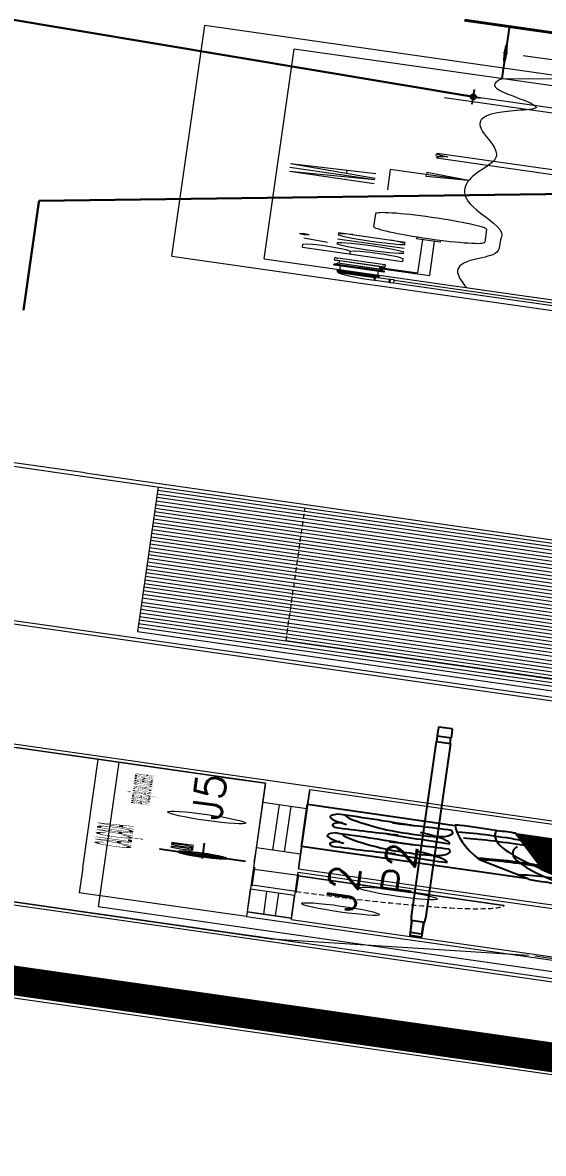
# Model space of a CAD drawing. Header units: millimetres. Extents: x -361192058 to 101130107379, y -14071650034 to 19218552450.
# Drawn here: x -126277.3 to -126173, y 41676.9 to 41903.6 of the extents above; entities that cross this region are included whole.
import ezdxf
from ezdxf.enums import TextEntityAlignment as Align

# ---------------------------------------------------------------- set-up
doc = ezdxf.new("R2010")
doc.units = ezdxf.units.MM
doc.header["$LTSCALE"] = 0.5
doc.linetypes.add('HIDDEN2', pattern=[0.1875, 0.125, -0.0625])
for name, color, linetype in [('02', 2, 'Continuous'), ('APBAN', 4, 'Continuous'), ('ARCO', 7, 'HIDDEN2'), ('COTAS', 7, 'Continuous'), ('DIVERSOS', 4, 'Continuous'), ('ESQUADRIA', 3, 'Continuous'), ('ESQUADRIAS', 3, 'Continuous'), ('HATCH', 8, 'Continuous'), ('MOBIL-I', 251, 'Continuous'), ('parede', 2, 'Continuous'), ('PISO', 8, 'Continuous'), ('projeção 02', 7, 'HIDDEN2'), ('TEXT02', 3, 'Continuous'), ('TEXTO2', 3, 'Continuous'), ('tubulação esg', 4, 'Continuous'), ('TUBULAÇÃO_HIDRÁULICA', 5, 'Continuous'), ('TXT_0', 7, 'Continuous')]:
    doc.layers.add(name, color=color, linetype=linetype)
doc.styles.add('ADITIVOCAD', font='ROMANS.shx')
doc.styles.add('COTAS', font='romans.shx')
doc.styles.add('R80', font='simplex.shx', dxfattribs={"height": 0.2})
doc.styles.add('ROMANS', font='romans', dxfattribs={"height": 0.1})
doc.styles.add('SANSSERIF', font='sas_____.pfb', dxfattribs={"height": 1})
doc.styles.get("Standard").update_dxf_attribs({"font": 'txt.shx', "height": 0.12})
doc.dimstyles.new('COTAS', dxfattribs={"dimtxt": 0.08, "dimasz": 0.06, "dimexe": 0.18, "dimexo": 0.0625, "dimgap": 0.05, "dimtad": 1, "dimdec": 4, "dimzin": 4, "dimdsep": 46, "dimtxsty": 'R80', "dimblk1": 'DOT', "dimblk2": 'DOT', "dimsah": 1, "dimcen": 0.09, "dimse1": 1, "dimse2": 1, "dimclrt": 150, "dimadec": 0, "dimazin": 0, "dimtfac": 1, "dimtdec": 4, "dimtmove": 2, "dimatfit": 3, "dimldrblk": 'DOT', "dimfxl": 0, "dimtolj": 1, "dimtzin": 0, "dimarcsym": 0})

# ---------------------------------------------------------------- blocks, each defined once
blk = doc.blocks.new('_Dot')
at = {"color": 0, "lineweight": -2}
blk.add_line((-0.5, 0), (-1, 0), dxfattribs=at)
at = {"color": 0, "const_width": 0.5}
blk.add_lwpolyline([(-0.25, 0, 1), (0.25, 0, 1)], format="xyb", close=True, dxfattribs=at)
blk = doc.blocks.new('DOT')
for p, q in [((0, -1.5), (0, 1.5)), ((1.5, 0), (-1.5, 0))]:
    blk.add_line(p, q)
blk.add_circle((0, 0), 0.5)
blk = doc.blocks.new('BOLA')
for p, q in [((0, -1.435), (0, 1.435)), ((-1.435, 0), (1.435, 0))]:
    blk.add_line(p, q)
blk.add_circle((0, 0), 0.452)
blk = doc.blocks.new('ADC_MCOZ_03')
for p, q in [((-0.2944, -0.66), (-0.2944, -0.68)), ((0.2944, -0.66), (0.2944, -0.68))]:
    blk.add_line(p, q)
for points in [[(-0.2625, -0.05), (-0.2525, 0), (0.2525, 0), (0.2625, -0.05)], [(-0.2523, -0.05), (-0.2443, -0.01), (0.2443, -0.01), (0.2523, -0.05)]]:
    blk.add_lwpolyline(points)
for points in [[(0.2984, -0.05, -0.414214), (0.3125, -0.0641), (0.3125, -0.66), (-0.3125, -0.66), (-0.3125, -0.0641, -0.414214), (-0.2984, -0.05)], [(-0.3125, -0.68), (-0.3125, -0.6959, 0.414214), (-0.2984, -0.71), (0.2984, -0.71, 0.414214), (0.3125, -0.6959), (0.3125, -0.68)]]:
    blk.add_lwpolyline(points, format="xyb", close=True)
blk = doc.blocks.new('A2')
at = {"color": 8}
for p, q in [((0.795, -1.985), (0.795, -0.7352)), ((0.845, -2.0217), (0.845, -0.7314)), ((0.895, -2.027), (0.895, -0.7276)), ((0.295, -2), (0.295, -0.7735)), ((0.345, -2), (0.345, -0.7697)), ((0.395, -2), (0.395, -0.7658)), ((0.445, -2), (0.445, -0.762)), ((0.495, -2), (0.495, -0.7582)), ((0.545, -2), (0.545, -0.7544)), ((0.595, -2), (0.595, -0.7505)), ((0.645, -2), (0.645, -0.7467)), ((0.695, -2), (0.695, -0.7429)), ((0.745, -2), (0.745, -0.7391)), ((-0.255, -2), (-0.255, -0.8155)), ((-0.23, -0.9011), (-0.23, -0.8155)), ((-0.205, -2), (-0.205, -0.8117)), ((-0.18, -0.8694), (-0.18, -0.8117)), ((-0.155, -2), (-0.155, -0.8079)), ((-0.13, -0.8438), (-0.13, -0.8079)), ((-0.105, -2), (-0.105, -0.8041)), ((-0.08, -0.8236), (-0.08, -0.8041)), ((-0.055, -2), (-0.055, -0.8002)), ((-0.005, -2), (-0.005, -0.7964)), ((0.045, -2), (0.045, -0.7926)), ((0.095, -2), (0.095, -0.7888)), ((0.145, -2), (0.145, -0.7849)), ((0.195, -2), (0.195, -0.7811)), ((0.245, -2), (0.245, -0.7773)), ((0.945, -2.0358), (0.945, -0.7964)), ((-0.505, -2), (-0.505, -0.8429)), ((-0.48, -1.283), (-0.48, -0.8429)), ((-0.455, -2), (-0.455, -0.8308)), ((-0.43, -1.1361), (-0.43, -0.8308)), ((-0.405, -2), (-0.405, -0.827)), ((-0.38, -1.0514), (-0.38, -0.827)), ((-0.355, -2), (-0.355, -0.8232)), ((-0.33, -0.9891), (-0.33, -0.8232)), ((-0.305, -2), (-0.305, -0.8194)), ((-0.28, -0.9404), (-0.28, -0.8194)), ((-0.655, -2), (-0.655, -0.8877)), ((-0.63, -2), (-0.63, -0.8877)), ((-0.605, -2), (-0.605, -0.8716)), ((-0.58, -2), (-0.58, -0.8716)), ((-0.555, -2), (-0.555, -0.8566)), ((-0.53, -2), (-0.53, -0.8566)), ((-0.755, -2), (-0.755, -0.9238)), ((-0.73, -2), (-0.73, -0.9238)), ((-0.705, -2), (-0.705, -0.9051)), ((-0.68, -2), (-0.68, -0.9051)), ((-0.855, -2.0453), (-0.855, -0.9652)), ((-0.83, -2.0453), (-0.83, -0.9652)), ((-0.805, -2.015), (-0.805, -0.9438)), ((-0.78, -2.015), (-0.78, -0.9438)), ((-0.93, -2.0331), (-0.93, -0.988)), ((-0.905, -2.0331), (-0.905, -0.988)), ((-0.88, -2.0331), (-0.88, -0.988)), ((-0.955, -2.0331), (-0.955, -1.2363)), ((-0.48, -2), (-0.48, -1.5323)), ((-0.43, -2), (-0.43, -1.6792)), ((-0.38, -2), (-0.38, -1.7639)), ((-0.33, -2), (-0.33, -1.8261)), ((-0.28, -2), (-0.28, -1.8749)), ((-0.23, -2), (-0.23, -1.9142)), ((-0.18, -2), (-0.18, -1.9459)), ((-0.13, -2), (-0.13, -1.9715)), ((-0.08, -2), (-0.08, -1.9917))]:
    blk.add_line(p, q, dxfattribs=at)
blk.add_lwpolyline([(-0.95, -0.7864), (-0.95, 0), (0.95, 0), (0.95, -0.5116)])
for points in [[(-0.4937, -0.1271, 0.14715), (-0.7437, -0.1021, 0.124017), (-0.6737, -0.3221, 8.542003)], [(-0.1887, -0.3771, 0.115099), (-0.1437, -0.1071, 0.202892), (-0.5437, -0.1421, 4.019894)], [(0.3563, -0.1271, 0.14715), (0.1063, -0.1021, 0.124017), (0.1763, -0.3221, 8.542003)], [(0.6613, -0.3771, 0.115099), (0.7063, -0.1071, 0.202892), (0.3063, -0.1421, 4.019894)], [(-0.6937, -0.2771, 0.09902), (-0.7437, -0.5021, 0.169064), (-0.4337, -0.3971, -0.343387)], [(-0.5537, -0.4521, 0.112206), (-0.1437, -0.5021, 0.070755), (-0.2037, -0.2971, -1.551943)], [(0.1563, -0.2771, 0.09902), (0.1063, -0.5021, 0.169064), (0.4163, -0.3971, -0.343387)], [(0.2963, -0.4521, 0.112206), (0.7063, -0.5021, 0.070755), (0.6463, -0.2971, -1.551943)], [(-0.2692, -0.7939, 0.075988), (-0.9427, -1.0061, -0.502824), (-0.9784, -0.9878, -0.142549), (-0.9692, -0.9109, -0.066811), (-0.981, -0.8335, -0.328343), (-0.9467, -0.7851), (-0.4192, -0.6109, -0.025749), (0.9573, -0.5114, -0.334099), (0.9818, -0.5287, -0.185174), (0.975, -0.6509, -0.187316), (0.982, -0.7142, -0.311124), (0.9734, -0.7216), (-0.4842, -0.8331)], [(-0.9427, -1.0061), (-0.96, -1.33), (-0.95, -1.485), (-0.955, -1.755), (-0.97, -1.89), (-0.975, -1.915, -1.132782), (-0.99, -1.91, 0.98261), (-1.01, -1.9, 0.32203), (-1.005, -1.935), (-1.005, -1.975, 0.439902), (-0.945, -2.03, -0.126697), (-0.885, -2.04, 0.376451), (-0.805, -2.015, -0.344872), (-0.765, -2), (0.755, -2, 0.181335), (0.795, -1.985, -0.809524), (0.815, -2, 0.220339), (0.815, -2.025), (0.86, -2.02), (0.935, -2.035, 0.501823), (0.985, -1.99, 0.315909), (0.975, -1.855, 0.473766), (0.97, -1.855, -0.12128), (0.95, -1.87), (0.955, -1.72), (0.95, -1.4), (0.955, -1.225), (0.9441, -0.7247)]]:
    blk.add_lwpolyline(points, format="xyb")
for points in [[(-0.4387, -0.4771, -0.804152), (-0.4937, -0.2571, -0.132344), (-0.1487, -0.1321, -0.042249)], [(0.4113, -0.4771, -0.804152), (0.3563, -0.2571, -0.132344), (0.7013, -0.1321, -0.042249)], [(0.6742, -0.5256, -0.289881), (0.7012, -0.7503, 10.034941)], [(0.4402, -0.5463, -0.26737), (0.4937, -0.7722, -7.474594)], [(-0.414, -0.61, -0.337543), (-0.3491, -0.8188, -6.119059)], [(-0.3702, -0.6025, -0.348871), (-0.2917, -0.8128, -6.119059)], [(-0.4161, -0.8227, -0.081114), (0.9793, -0.655, -24.776446)], [(-0.9692, -0.9109, -0.10864), (0.4143, -0.7327, -11.759975)], [(-0.8449, -0.7515, -0.424879), (-0.772, -0.9305, 6.281867)], [(-0.055, -2, -0.838761), (0.095, -0.7888, -0.295511)]]:
    blk.add_lwpolyline(points, format="xyb", dxfattribs=at)
blk = doc.blocks.new('Adc_nivelpl')
h = blk.add_hatch()
h.set_pattern_fill('_U', color=256, scale=0.005, angle=45, style=0, double=1)
h.set_pattern_definition([(45, (-5.8772514, -3.5161936), (-0.003535534, 0.003535534), []), (135, (-5.8772514, -3.5161936), (-0.003535534, -0.003535534), [])])
h.paths.add_polyline_path([(0.1954, -0.0865, 0.414214), (0.0865, -0.1954), (0.1954, -0.1954)])
h.paths.add_polyline_path([(0.1954, -0.1954), (0.1954, -0.3043, 0.414214), (0.3043, -0.1954)])
for p, q in [((0.1954, 0), (0.1954, -0.3908)), ((0.8958, -0.1954), (0, -0.1954))]:
    blk.add_line(p, q)
blk.add_circle((0.1954, -0.1954), 0.1089)
at = {"flags": 8}
blk.add_attdef('NIVEL', (0.3642, -0.1501), '', height=0.1, dxfattribs=at)
blk = doc.blocks.new('APROVADO QUADRA 21.2 MBVII')
at = {"layer": '02', "color": 8, "lineweight": 18}
for p, q in [((4487.6293, 2283.6694), (4487.6293, 2284.0194)), ((4481.7293, 2283.1694), (4481.7293, 2283.7394)), ((4487.6293, 2283.6694), (4481.2293, 2283.6694)), ((4481.2293, 2277.8694), (4481.2293, 2283.6694)), ((4487.6293, 2283.1694), (4487.6293, 2283.6694)), ((4493.4211, 2283.6694), (4493.4211, 2277.9694)), ((4480.9293, 2282.2194), (4480.9293, 2283.3194)), ((4487.6293, 2283.3194), (4487.6293, 2283.1694)), ((4481.7293, 2283.1694), (4481.7293, 2278.4694)), ((4487.6293, 2283.1694), (4481.7293, 2283.1694)), ((4482.9451, 2283.1694), (4481.9451, 2283.1694)), ((4481.9451, 2283.1694), (4481.9451, 2283.0191)), ((4482.9451, 2283.0191), (4482.9451, 2283.1694)), ((4493.931, 2278.4694), (4493.931, 2283.1694)), ((4481.8793, 2283.0194), (4481.8793, 2278.6194)), ((4483.9793, 2283.0194), (4481.8793, 2283.0194)), ((4481.9451, 2283.0191), (4482.9451, 2283.0191)), ((4483.9793, 2283.0194), (4483.9793, 2278.4694)), ((4487.6293, 2283.0194), (4484.1293, 2283.0194)), ((4484.1293, 2283.0194), (4484.1293, 2278.4694)), ((4484.1293, 2283.0194), (4484.1293, 2278.4694))]:
    blk.add_line(p, q, dxfattribs=at)
at = {"layer": '02', "color": 4, "lineweight": 18}
blk.add_line((4519.649, 2282.7181), (4521.2106, 2281.8906), dxfattribs=at)
at = {"layer": '02', "color": 7, "lineweight": 18}
blk.add_line((4520.7755, 2279.1536), (4520.7755, 2282.6581), dxfattribs=at)
at = {"layer": '02', "lineweight": 18}
blk.add_lwpolyline([(4476.7707, 2244.0146), (4537.9707, 2244.0146), (4537.9707, 2288.5646), (4476.7707, 2288.5646)], close=True, dxfattribs=at)
at = {"layer": '02', "lineweight": 18, "const_width": 0.1}
blk.add_lwpolyline([(4477.5207, 2244.7646), (4537.2207, 2244.7646), (4537.2207, 2287.8146), (4477.5207, 2287.8146)], close=True, dxfattribs=at)
at = {"layer": 'ARCO', "color": 8, "lineweight": 18}
blk.add_arc((4483.8506, 2283.037), 0.7227, 181.6504, 265.8407, dxfattribs=at)
at = {"layer": 'COTAS', "lineweight": 18}
for p, q in [((4515.0233, 2283.0467), (4514.1216, 2283.0467)), ((4515.0229, 2282.7801), (4515.0233, 2283.0467)), ((4514.9338, 2282.9234), (4515.0231, 2282.9233)), ((4515.0229, 2282.7801), (4514.9338, 2282.9234)), ((4515.112, 2282.9234), (4515.0227, 2282.9233)), ((4515.0229, 2282.7801), (4515.112, 2282.9234))]:
    blk.add_line(p, q, dxfattribs=at)
blk.add_open_spline([(4519.649, 2282.7181), (4519.4734, 2282.737), (4519.1114, 2282.7759), (4518.6768, 2282.5254), (4517.9092, 2282.8494), (4517.0901, 2282.7292), (4516.1238, 2282.685), (4515.1882, 2282.7879), (4514.1034, 2282.8159), (4513.1439, 2282.6293), (4512.4861, 2282.6519), (4512.0118, 2282.6355), (4511.3078, 2282.8122), (4510.77, 2282.7687), (4510.3676, 2282.7361)], degree=3, knots=[0, 0, 0, 0, 0.524106, 1.079856, 1.342524, 2.93107, 3.472606, 4.25026, 5.747679, 6.709959, 7.160989, 7.720557, 8.12396, 9.322028, 9.322028, 9.322028, 9.322028], dxfattribs=at)
at = {"layer": 'DIVERSOS', "color": 8, "lineweight": 18}
for p, q in [((4492.9711, 2283.9194), (4492.9711, 2286.3194)), ((4499.9711, 2283.9194), (4499.9711, 2286.3194)), ((4493.1211, 2283.9194), (4493.1211, 2286.1694)), ((4499.8211, 2286.1694), (4499.8211, 2283.9194)), ((4492.9711, 2261.3194), (4492.9711, 2283.9194)), ((4493.1211, 2261.8194), (4493.1211, 2283.9194)), ((4482.0813, 2283.1694), (4482.9451, 2283.1694)), ((4484.7793, 2283.1694), (4486.7793, 2283.1694)), ((4482.0813, 2283.0194), (4482.8813, 2283.0194)), ((4484.7793, 2283.0194), (4486.7793, 2283.0194))]:
    blk.add_line(p, q, dxfattribs=at)
at = {"layer": 'ESQUADRIA', "color": 8, "lineweight": 18}
for p, q in [((4482.9451, 2283.1144), (4481.9451, 2283.1144)), ((4486.7793, 2283.1144), (4484.7793, 2283.1144)), ((4482.9451, 2283.0744), (4481.9451, 2283.0744)), ((4486.7793, 2283.0744), (4484.7793, 2283.0744))]:
    blk.add_line(p, q, dxfattribs=at)
at = {"layer": 'ESQUADRIAS', "color": 8, "lineweight": 18}
for p, q in [((4499.8211, 2283.9194), (4499.8211, 2276.9194)), ((4499.9711, 2283.9194), (4499.9711, 2268.9194)), ((4499.8211, 2283.6694), (4493.4211, 2283.6694))]:
    blk.add_line(p, q, dxfattribs=at)
for points in [[(4483.0782, 2283.0162), (4483.1282, 2283.0162), (4483.1282, 2283.1662), (4483.0782, 2283.1662)], [(4483.8782, 2283.0162), (4483.8282, 2283.0162), (4483.8282, 2283.1662), (4483.8782, 2283.1662)], [(4483.8282, 2282.3162), (4483.7982, 2282.3162), (4483.7982, 2283.0162), (4483.8282, 2283.0162), (4483.8282, 2282.3162)]]:
    blk.add_lwpolyline(points, dxfattribs=at)
at = {"layer": 'HATCH', "color": 8, "lineweight": 18}
for p, q in [((4493.5974, 2277.9694), (4493.5974, 2283.6694)), ((4493.7561, 2282.5194), (4493.7561, 2283.6694)), ((4493.9149, 2282.5194), (4493.9149, 2283.6694)), ((4494.0736, 2282.5194), (4494.0736, 2283.6694)), ((4494.2324, 2282.5194), (4494.2324, 2283.6694)), ((4494.3911, 2282.5194), (4494.3911, 2283.6694)), ((4494.5499, 2282.5194), (4494.5499, 2283.6694)), ((4494.7086, 2282.5194), (4494.7086, 2283.6694)), ((4494.8999, 2271.6694), (4494.8999, 2283.6694)), ((4495.0586, 2271.6694), (4495.0586, 2283.6694)), ((4495.2174, 2271.6694), (4495.2174, 2283.6694)), ((4495.3761, 2271.6694), (4495.3761, 2283.6694)), ((4495.5349, 2271.6694), (4495.5349, 2283.6694)), ((4495.6936, 2271.6694), (4495.6936, 2283.6694)), ((4495.8524, 2271.6694), (4495.8524, 2283.6694)), ((4496.0111, 2279.0833), (4496.0111, 2283.6694)), ((4496.1699, 2279.0833), (4496.1699, 2283.6694)), ((4496.3286, 2279.4223), (4496.3286, 2283.6694)), ((4496.4874, 2279.5825), (4496.4874, 2283.6694)), ((4496.6461, 2279.7428), (4496.6461, 2283.6694)), ((4496.8049, 2279.9031), (4496.8049, 2283.6694)), ((4496.9636, 2280.0369), (4496.9636, 2283.6694)), ((4497.1224, 2282.5194), (4497.1224, 2283.6694)), ((4497.2811, 2282.5194), (4497.2811, 2283.6694)), ((4497.4399, 2282.5194), (4497.4399, 2283.6694)), ((4497.5986, 2282.5194), (4497.5986, 2283.6694)), ((4497.7574, 2282.5194), (4497.7574, 2283.6694)), ((4497.9161, 2282.5194), (4497.9161, 2283.6694)), ((4498.0749, 2282.5194), (4498.0749, 2283.6694)), ((4498.2336, 2282.5194), (4498.2336, 2283.6694)), ((4498.3924, 2282.5194), (4498.3924, 2283.6694)), ((4498.5511, 2282.5194), (4498.5511, 2283.6694)), ((4498.7099, 2282.5194), (4498.7099, 2283.6694)), ((4498.8686, 2282.5194), (4498.8686, 2283.6694)), ((4499.0274, 2282.5194), (4499.0274, 2283.6694)), ((4499.1861, 2282.5194), (4499.1861, 2283.6694)), ((4499.3449, 2282.5194), (4499.3449, 2283.6694)), ((4499.5036, 2282.5194), (4499.5036, 2283.6694)), ((4499.6624, 2282.5194), (4499.6624, 2283.6694)), ((4493.7561, 2277.9694), (4493.7561, 2282.5194)), ((4493.9149, 2277.9694), (4493.9149, 2282.5194)), ((4494.0736, 2277.9694), (4494.0736, 2282.5194)), ((4494.2324, 2271.6694), (4494.2324, 2282.5194)), ((4494.3911, 2271.6694), (4494.3911, 2282.5194)), ((4494.5499, 2271.6694), (4494.5499, 2282.5194)), ((4494.7086, 2271.6694), (4494.7086, 2282.5194)), ((4497.1224, 2279.9007), (4497.1224, 2282.5194)), ((4497.2811, 2279.7581), (4497.2811, 2282.5194)), ((4497.4399, 2279.5978), (4497.4399, 2282.5194)), ((4497.5986, 2279.4375), (4497.5986, 2282.5194)), ((4497.7574, 2279.0833), (4497.7574, 2282.5194)), ((4497.9161, 2279.0833), (4497.9161, 2282.5194)), ((4498.0749, 2277.9238), (4498.0749, 2282.5194)), ((4498.2336, 2277.9238), (4498.2336, 2282.5194)), ((4498.3924, 2281.1077), (4498.3924, 2282.5194)), ((4498.5511, 2281.1077), (4498.5511, 2282.5194)), ((4498.7099, 2280.7277), (4498.7099, 2282.5194)), ((4498.8686, 2276.1194), (4498.8686, 2282.5194)), ((4499.0274, 2276.1194), (4499.0274, 2282.5194)), ((4499.1861, 2276.1194), (4499.1861, 2282.5194)), ((4499.3449, 2276.1194), (4499.3449, 2282.5194)), ((4499.5036, 2276.1194), (4499.5036, 2282.5194)), ((4499.6624, 2276.1194), (4499.6624, 2282.5194))]:
    blk.add_line(p, q, dxfattribs=at)
at = {"layer": 'parede', "color": 8, "lineweight": 18}
for p, q in [((4480.7793, 2261.3194), (4480.7793, 2286.3194)), ((4487.7793, 2286.3194), (4487.7793, 2261.3194)), ((4480.9293, 2282.9787), (4480.9293, 2286.1694)), ((4487.6293, 2286.1694), (4487.6293, 2283.1694)), ((4481.9451, 2283.0194), (4481.9451, 2283.1694)), ((4482.9451, 2283.0194), (4482.9451, 2283.1694)), ((4483.1282, 2283.0162), (4483.1282, 2283.1662)), ((4483.9282, 2283.1662), (4483.8282, 2283.1662)), ((4483.8282, 2283.0162), (4483.8282, 2283.1662)), ((4484.1293, 2283.1694), (4484.7793, 2283.1694)), ((4484.7793, 2283.0194), (4484.7793, 2283.1694)), ((4486.7793, 2283.1694), (4487.6293, 2283.1694)), ((4486.7793, 2283.0194), (4486.7793, 2283.1694)), ((4484.1293, 2283.0194), (4484.7793, 2283.0194)), ((4486.7793, 2283.0194), (4487.6293, 2283.0194)), ((4487.6293, 2283.0194), (4487.6293, 2279.0094)), ((4480.9293, 2278.6194), (4480.9293, 2282.2194))]:
    blk.add_line(p, q, dxfattribs=at)
at = {"layer": 'parede', "color": 7, "lineweight": 18}
for p, q in [((4509.9035, 2283.7343), (4520.1131, 2283.7343)), ((4509.9035, 2283.7343), (4509.9035, 2271.2071)), ((4520.1131, 2275.3811), (4520.1131, 2283.7343)), ((4510.3676, 2283.425), (4510.3676, 2279.0936)), ((4510.3676, 2283.425), (4519.649, 2283.425)), ((4519.649, 2279.0936), (4519.649, 2283.425))]:
    blk.add_line(p, q, dxfattribs=at)
at = {"layer": 'PISO', "color": 8, "lineweight": 18}
for p, q in [((4482.8283, 2283.7394), (4481.7293, 2283.7394)), ((4482.8283, 2283.7394), (4487.6293, 2283.7394)), ((4483.8782, 2283.1662), (4483.0782, 2283.1662)), ((4483.8782, 2283.0162), (4483.0782, 2283.0162))]:
    blk.add_line(p, q, dxfattribs=at)
for centre in [(4485.7793, 2283.3499), (4482.6408, 2282.8596), (4483.6753, 2282.6745)]:
    blk.add_circle(centre, 0.1333, dxfattribs=at)
at = {"layer": 'projeção 02', "color": 8, "lineweight": 18}
blk.add_line((4493.931, 2283.1694), (4499.8211, 2283.1694), dxfattribs=at)
at = {"layer": 'tubulação esg', "lineweight": 18}
for p, q in [((4510.5391, 2283.1825), (4510.5391, 2283.1859)), ((4510.5425, 2283.1894), (4510.57, 2283.1894)), ((4510.5425, 2283.1859), (4510.5425, 2283.0207)), ((4510.57, 2283.0207), (4510.57, 2283.1859)), ((4510.5734, 2283.1825), (4510.5734, 2283.1859)), ((4510.7481, 2283.1825), (4510.7481, 2283.1859)), ((4510.7515, 2283.1894), (4510.8454, 2283.1894)), ((4510.8488, 2283.1825), (4510.8488, 2283.1859)), ((4510.2435, 2283.1737), (4510.2396, 2283.1698)), ((4510.2396, 2283.1698), (4510.2396, 2283.0481)), ((4510.2435, 2283.0443), (4510.2435, 2283.1737)), ((4510.291, 2283.1737), (4510.2435, 2283.1737)), ((4510.2942, 2283.1769), (4510.291, 2283.1737)), ((4510.291, 2283.0354), (4510.291, 2283.1737)), ((4510.2942, 2283.0322), (4510.2942, 2283.1769)), ((4510.3069, 2283.1769), (4510.2942, 2283.1769)), ((4510.3069, 2283.0322), (4510.3069, 2283.1769)), ((4510.3069, 2283.167), (4510.5322, 2283.167)), ((4510.5322, 2283.0275), (4510.5322, 2283.1791)), ((4510.5322, 2283.1791), (4510.5356, 2283.1791)), ((4510.5391, 2283.0275), (4510.5391, 2283.1791)), ((4510.5734, 2283.0275), (4510.5734, 2283.1791)), ((4510.5769, 2283.1791), (4510.6284, 2283.1791)), ((4510.6301, 2283.0293), (4510.6301, 2283.1774)), ((4510.6301, 2283.172), (4510.7412, 2283.172)), ((4510.7412, 2283.1791), (4510.7446, 2283.1791)), ((4510.7412, 2283.0275), (4510.7412, 2283.1791)), ((4510.7481, 2283.0275), (4510.7481, 2283.1791)), ((4510.8488, 2283.0275), (4510.8488, 2283.1791)), ((4510.8557, 2283.1791), (4510.8523, 2283.1791)), ((4510.8557, 2283.0275), (4510.8557, 2283.1791)), ((4510.6174, 2283.1033), (4510.6236, 2283.1033)), ((4510.6174, 2283.0234), (4510.6174, 2283.1033)), ((4510.6236, 2283.0234), (4510.6236, 2283.1033)), ((4513.0114, 2283.0752), (4512.4514, 2283.0752)), ((4510.1141, 2283.0443), (4510.1179, 2283.0481)), ((4510.1141, 2282.9967), (4510.1141, 2283.0443)), ((4510.1141, 2283.0443), (4510.2435, 2283.0443)), ((4510.1179, 2283.0481), (4510.2396, 2283.0481)), ((4510.2396, 2283.0481), (4510.2435, 2283.0443)), ((4510.2435, 2283.0443), (4510.2524, 2283.0354)), ((4510.2524, 2282.9967), (4510.2524, 2283.0354)), ((4510.291, 2283.0354), (4510.2524, 2283.0354)), ((4510.2942, 2283.0322), (4510.291, 2283.0354)), ((4510.3069, 2283.0375), (4510.5322, 2283.0375)), ((4510.6301, 2283.0346), (4510.7412, 2283.0346)), ((4510.6667, 2283.0346), (4510.6667, 2282.8656)), ((4510.7071, 2283.0346), (4510.7071, 2282.906)), ((4510.1109, 2282.9935), (4510.1141, 2282.9967)), ((4510.1141, 2282.9967), (4510.2524, 2282.9967)), ((4510.2555, 2282.9935), (4510.2524, 2282.9967)), ((4510.3069, 2283.0322), (4510.2942, 2283.0322)), ((4510.5322, 2283.0275), (4510.5356, 2283.0275)), ((4510.5391, 2283.0207), (4510.5391, 2283.0241)), ((4510.5425, 2283.0172), (4510.57, 2283.0172)), ((4510.5734, 2283.0207), (4510.5734, 2283.0241)), ((4510.5769, 2283.0275), (4510.6174, 2283.0275)), ((4510.6174, 2283.0234), (4510.6236, 2283.0234)), ((4510.6236, 2283.0275), (4510.6284, 2283.0275)), ((4510.7412, 2283.0275), (4510.7446, 2283.0275)), ((4510.7481, 2283.0207), (4510.7481, 2283.0241)), ((4510.7515, 2283.0172), (4510.8454, 2283.0172)), ((4510.8488, 2283.0207), (4510.8488, 2283.0241)), ((4510.8557, 2283.0275), (4510.8523, 2283.0275)), ((4510.1109, 2282.9809), (4510.1109, 2282.9935)), ((4510.1109, 2282.9935), (4510.2555, 2282.9935)), ((4510.1109, 2282.9809), (4510.2555, 2282.9809)), ((4510.1226, 2282.9809), (4510.1226, 2277.2413)), ((4510.2439, 2282.9809), (4510.2439, 2277.2413)), ((4510.2555, 2282.9809), (4510.2555, 2282.9935)), ((4512.2663, 2282.9262), (4512.1831, 2282.9262)), ((4512.1831, 2282.8455), (4512.1831, 2282.9262)), ((4512.1831, 2282.906), (4510.7071, 2282.906)), ((4515.793, 2279.5082), (4515.793, 2282.8977)), ((4516.0073, 2279.5082), (4516.0073, 2282.8977)), ((4518.4859, 2282.9002), (4518.485, 2277.5411)), ((4518.6887, 2277.5411), (4518.6887, 2282.9002)), ((4512.1831, 2282.8656), (4510.6667, 2282.8656)), ((4512.2663, 2282.8455), (4512.1831, 2282.8455)), ((4513.0114, 2282.6965), (4512.4514, 2282.6965))]:
    blk.add_line(p, q, dxfattribs=at)
for centre, radius, start, end in [((4510.5425, 2283.1859), 0.00344, 90, 180), ((4510.57, 2283.1859), 0.00344, 0, 90), ((4510.7515, 2283.1859), 0.00344, 90, 180), ((4510.8454, 2283.1859), 0.00344, 0, 90), ((4510.2428, 2283.0449), 0.125, 91.4733, 178.5267), ((4510.5356, 2283.1825), 0.00344, 270, 0), ((4510.5769, 2283.1825), 0.00344, 180, 270), ((4510.6284, 2283.1774), 0.00172, 0, 90), ((4510.7446, 2283.1825), 0.00344, 270, 0), ((4510.8523, 2283.1825), 0.00344, 180, 270), ((4512.4514, 2282.8858), 0.1894, 90, 270), ((4513.0114, 2282.8858), 0.1894, 270, 90), ((4510.5356, 2283.0241), 0.00344, 0, 90), ((4510.5425, 2283.0207), 0.00344, 180, 270), ((4510.57, 2283.0207), 0.00344, 270, 0), ((4510.5769, 2283.0241), 0.00344, 90, 180), ((4510.6284, 2283.0293), 0.00172, 270, 0), ((4510.7446, 2283.0241), 0.00344, 0, 90), ((4510.7515, 2283.0207), 0.00344, 180, 270), ((4510.8454, 2283.0207), 0.00344, 270, 0), ((4510.8523, 2283.0241), 0.00344, 90, 180)]:
    blk.add_arc(centre, radius, start, end, dxfattribs=at)
for points in [[(4515.9871, 2282.9017), (4515.916, 2282.8606), (4515.8671, 2282.8922), (4515.793, 2282.8977)], [(4515.8937, 2282.8732), (4515.9361, 2282.9008), (4516.0073, 2282.8977)]]:
    blk.add_spline(points, degree=3, dxfattribs=at)
at = {"layer": 'TUBULAÇÃO_HIDRÁULICA', "lineweight": 18}
for p, q in [((4480.9069, 2283.0762), (4480.91, 2285.8306)), ((4481.7938, 2282.2099), (4480.9069, 2283.0762)), ((4481.7955, 2281.3025), (4481.7955, 2282.1885))]:
    blk.add_line(p, q, dxfattribs=at)
at = {"layer": '02', "color": 7, "lineweight": 18, "xscale": 0.06, "yscale": 0.06, "zscale": 0.06, "rotation": 90}
blk.add_blockref('BOLA', (4520.7755, 2282.7181), dxfattribs=at)
at = {"layer": 'MOBIL-I', "color": 8, "lineweight": 18, "xscale": 0.9823274998925626, "yscale": 0.9823274998925626, "zscale": 0.9823274998925626}
blk.add_blockref('A2', (4486.0461, 2283.0194), dxfattribs=at)
at = {"layer": 'MOBIL-I', "color": 8, "lineweight": 18, "rotation": 90}
blk.add_blockref('ADC_MCOZ_03', (4481.9245, 2282.5956), dxfattribs=at)
at = {"layer": 'TXT_0', "color": 8, "lineweight": 18}
ref = blk.add_blockref('Adc_nivelpl', (4483.9803, 2283.4924), dxfattribs=dict(at, xscale=0.75, yscale=0.75, zscale=0.75))
ref.add_attrib('NIVEL', '0.04', (4484.2534, 2283.3799), dxfattribs={"height": 0.075, "style": 'ADITIVOCAD', "flags": 8})
at = {"color": 0, "lineweight": 13, "flags": 8}
for p in [(4700.7247, 2280.1125), (4699.5738, 2277.8964), (4702.3546, 2276.195), (4703.6722, 2274.085), (4699.8445, 2272.2194), (4703.0488, 2270.137), (4703.0877, 2267.9803), (4700.6523, 2261.5216), (4700.7007, 2257.1593)]:
    blk.add_attdef('NIVEL', p, '', height=0.075, dxfattribs=at)
for rotation, width, p in [(90, 0.8, (4700.8205, 2275.7521)), (270, 0.6, (4703.8437, 2274.9021)), (90, 0.8, (4701.5575, 2268.5021)), (180, 0.6, (4651.1817, 2236.1931))]:
    blk.add_attdef('$PORTA', text='', height=0.09, rotation=rotation, dxfattribs=dict(at, width=width)).set_placement(p, align=Align.MIDDLE)
for p in [(4654.176, 2240.463), (4648.499, 2240.1923), (4637.8012, 2239.3845), (4633.4388, 2239.3361), (4656.3921, 2239.3121), (4652.4746, 2237.6822), (4646.4166, 2236.988), (4644.2598, 2236.9491), (4650.3646, 2236.3646)]:
    blk.add_attdef('NIVEL', p, '', height=0.075, rotation=270, dxfattribs=at)
at = {"color": 0, "lineweight": 13, "width": 0.8, "flags": 8}
for p in [(4652.0317, 2239.2163), (4644.7817, 2238.4793)]:
    blk.add_attdef('$PORTA', text='', height=0.09, dxfattribs=at).set_placement(p, align=Align.MIDDLE)
at = {"layer": 'APBAN', "lineweight": 18, "insert": (4521.2624, 2282.4579), "char_height": 0.309381, "width": 4.370666, "attachment_point": 4, "style": 'COTAS'}
blk.add_mtext("ALTURA DA LÂMINA D'ÁGUA = 80cm", dxfattribs=at)
at = {"layer": 'DIVERSOS', "color": 8, "lineweight": 18, "char_height": 0.10106, "width": 0.373078, "attachment_point": 1}
for s, insert in [('{\\C3;J5}', (4485.693, 2283.4024)), ('{\\C3;J2}', (4482.5545, 2282.9121)), ('{\\C3;P2}', (4483.5953, 2282.7332))]:
    blk.add_mtext(s, dxfattribs=dict(at, insert=insert))
at = {"layer": 'PISO', "color": 8, "lineweight": 18, "style": 'SANSSERIF'}
blk.add_text('PROJEÇÃO DA COBERTA', height=0.062598, dxfattribs=at).set_placement((4485.9395, 2283.5467))
at = {"layer": 'TEXT02', "lineweight": 18, "style": 'ROMANS'}
blk.add_text('NA', height=0.28927, dxfattribs=at).set_placement((4514.2722, 2283.3827), align=Align.TOP_LEFT)
blk.add_text('Bóia', height=0.34032, dxfattribs=at).set_placement((4511.0479, 2282.9623))
at = {"layer": 'TEXTO2', "color": 8, "lineweight": 18, "style": 'SANSSERIF'}
blk.add_text('CALÇADA', height=0.12312, dxfattribs=at).set_placement((4483.9356, 2283.588))
at = {"layer": 'APBAN', "lineweight": 18}
blk.add_leader([(4518.6887, 2282.8043), (4519.2227, 2284.5503)], dimstyle='COTAS', override={"dimldrblk": 'DOT'}, dxfattribs=at)
at = {"layer": 'APBAN', "lineweight": 18, "annotation_type": 0, "has_hookline": 1, "hookline_direction": 1, "text_width": 3.963}
blk.add_leader([(4515.7421, 2282.1104), (4511.4908, 2284.2035), (4511.4308, 2284.2035)], dimstyle='COTAS', override={"dimldrblk": 'DOT'}, dxfattribs=at)

msp = doc.modelspace()

# ---------------------------------------------------------------- block references
at = {"layer": '02', "color": 0, "lineweight": 30, "xscale": -4.574818403918471, "yscale": -59.40450511825884, "zscale": 4.574818403918471, "rotation": 261.8606972171988}
msp.add_blockref('APROVADO QUADRA 21.2 MBVII', (5129.041, 2225.201), dxfattribs=at)

doc.saveas('drawing.dxf')
